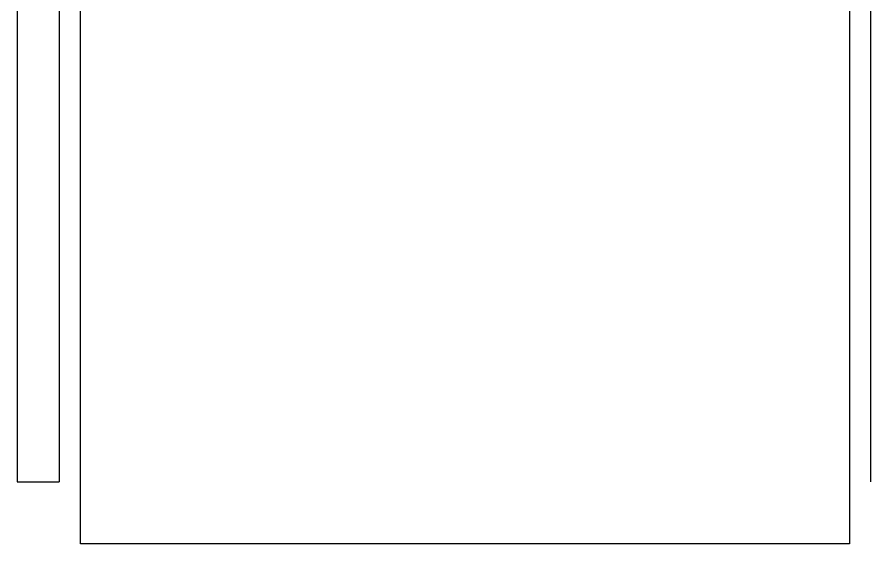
# Model space of a CAD drawing. Header units: inches. Extents: x 3955 to 4125, y 4886 to 4983.
# Drawn here: x 4051.012 to 4052.011, y 4936.215 to 4936.831 of the extents above; entities that cross this region are included whole.
import ezdxf

# ---------------------------------------------------------------- set-up
doc = ezdxf.new("R2010")
doc.units = ezdxf.units.IN
doc.header["$MEASUREMENT"] = 0
doc.layers.get('0').update_dxf_attribs({"lineweight": 35})
doc.layers.add('DIM IN', color=12, linetype='Continuous', lineweight=15)
doc.layers.add('UMG-ML', color=251, linetype='Continuous')

# ---------------------------------------------------------------- blocks, each defined once
blk = doc.blocks.new('d33dd3')
at = {"layer": 'UMG-ML'}
for p, q in [((-0.27357, -0.68746, 0), (-0.27357, 1.31254, 0)), ((0.62643, 1.31254, 0), (0.62643, -0.68746, 0)), ((-0.34778, 0.07075), (-0.34778, -0.615, 0)), ((-0.29857, 0.07075), (-0.29857, -0.615, 0)), ((0.65143, -0.615, 0), (0.65143, 0.07075)), ((-0.34778, -0.615, 0), (-0.29857, -0.615, 0)), ((0.62643, -0.68746, 0), (-0.27357, -0.68746, 0))]:
    blk.add_line(p, q, dxfattribs=at)
blk = doc.blocks.new('A$C606D7A20')
at = {"layer": 'DIM IN', "ltscale": 2.5}
blk.add_blockref('d33dd3', (36.91411, -1.56254, 0), dxfattribs=at)

msp = doc.modelspace()

# ---------------------------------------------------------------- block references
msp.add_blockref('A$C606D7A20', (4014.44558, 4938.46488))

doc.saveas('drawing.dxf')
